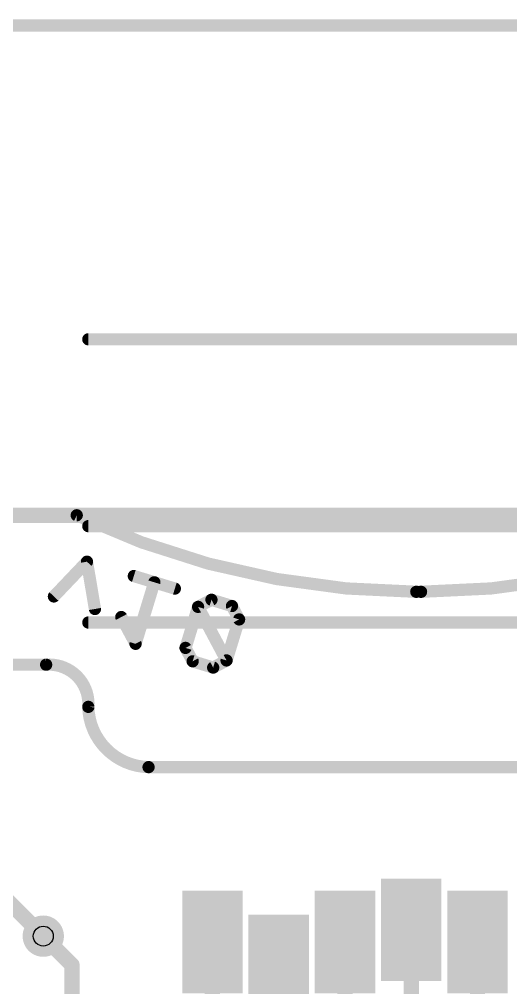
# Model space of a CAD drawing. Extents: x -44 to 63, y -21 to 59.
# Drawn here: x 7.54 to 15.7, y 42.96 to 59.03 of the extents above; entities that cross this region are included whole.
import ezdxf

# ---------------------------------------------------------------- set-up
doc = ezdxf.new("R2010")
doc.units = 0
for name, color, linetype in [('1', 12, 'CONTINUOUS'), ('16', 132, 'CONTINUOUS'), ('18', 110, 'CONTINUOUS'), ('20', 53, 'CONTINUOUS'), ('21', 41, 'CONTINUOUS'), ('29', 253, 'CONTINUOUS'), ('31', 253, 'CONTINUOUS'), ('44', 253, 'CONTINUOUS'), ('51', 53, 'CONTINUOUS')]:
    doc.layers.add(name, color=color, linetype=linetype)

# ---------------------------------------------------------------- blocks, each defined once
blk = doc.blocks.new('RECT')
blk.add_solid([(-0.5, -0.5), (0.5, -0.5), (-0.5, 0.5), (0.5, 0.5)])
blk = doc.blocks.new('ROUNDV')
at = {"const_width": 0.5}
blk.add_lwpolyline([(0, -0.25, 1), (0, 0.25, 1), (0, -0.25)], format="xyb", dxfattribs=at)

msp = doc.modelspace()

# ---------------------------------------------------------------- linework, layer by layer
at = {"layer": '1', "const_width": 0.254}
for points in [[(25.4, 50.8), (0, 50.8)], [(7.9375, 43.815), (7.3025, 44.45)], [(14.045, 43.92), (14.045, 31.9925)], [(10.745, 43.72), (10.745, 41.5425)], [(12.945, 43.72), (12.945, 39.4563)], [(15.145, 37.0838), (15.145, 43.72)], [(11.845, 43.32), (11.845, 40.1025)]]:
    msp.add_lwpolyline(points, dxfattribs=at)
at = {"layer": '1', "const_width": 0.127}
for points in [[(14.1085, 43.92, 1), (13.9815, 43.92)], [(7.8926, 43.7701, 1), (7.9824, 43.8599)], [(10.8085, 43.72, 1), (10.6815, 43.72)], [(13.0085, 43.72, 1), (12.8815, 43.72)], [(15.2085, 43.72, 1), (15.0815, 43.72)], [(11.9085, 43.32, 1), (11.7815, 43.32)]]:
    msp.add_lwpolyline(points, format="xyb", dxfattribs=at)
at = {"layer": '16'}
for points, const_width in [([(0, 50.8), (25.4, 50.8)], 0.254), ([(8.1143, 49.4527), (8.6628, 50.0293)], 0.2032), ([(8.6628, 50.0293), (8.7951, 49.2446)], 0.2032), ([(9.4408, 49.7915), (10.1215, 49.5834)], 0.2032), ([(9.4689, 48.6664), (9.7811, 49.6874)], 0.2032), ([(10.7292, 49.3976), (10.507, 49.2794)], 0.2032), ([(11.0696, 49.2935), (10.7292, 49.3976)], 0.2032), ([(10.507, 49.2794), (10.2989, 48.5987)], 0.2032), ([(10.507, 49.2794), (10.9796, 48.3906)], 0.2032), ([(11.1877, 49.0713), (11.0696, 49.2935)], 0.2032), ([(9.2326, 49.1108), (9.4689, 48.6664)], 0.2032), ([(10.9796, 48.3906), (11.1877, 49.0713)], 0.2032), ([(10.2989, 48.5987), (10.4171, 48.3765)], 0.2032), ([(10.4171, 48.3765), (10.7574, 48.2724)], 0.2032), ([(10.7574, 48.2724), (10.9796, 48.3906)], 0.2032), ([(8.4138, 43.3388), (7.9375, 43.815)], 0.254), ([(8.4138, 35.6394), (8.4138, 43.3388)], 0.254)]:
    msp.add_lwpolyline(points, dxfattribs=dict(at, const_width=const_width))
for points, const_width in [([(8.7129, 50.0378, 1), (8.6127, 50.0209)], 0.1016), ([(8.6996, 49.9943, 1), (8.626, 50.0643)], 0.1016), ([(9.4556, 49.8401, 1), (9.4259, 49.7429)], 0.1016), ([(9.8297, 49.6726, 1), (9.7325, 49.7023)], 0.1016), ([(10.1066, 49.5348, 1), (10.1363, 49.6319)], 0.1016), ([(8.0775, 49.4877, 1), (8.1512, 49.4177)], 0.1016), ([(10.7441, 49.4461, 1), (10.7144, 49.349)], 0.1016), ([(10.7531, 49.3527, 1), (10.7054, 49.4424)], 0.1016), ([(10.5519, 49.3033, 1), (10.4622, 49.2556)], 0.1016), ([(10.4832, 49.3243, 1), (10.5309, 49.2346)], 0.1016), ([(10.5556, 49.2646, 1), (10.4585, 49.2943)], 0.1016), ([(11.1144, 49.3173, 1), (11.0247, 49.2696)], 0.1016), ([(11.0547, 49.2449, 1), (11.0844, 49.3421)], 0.1016), ([(8.745, 49.2361, 1), (8.8451, 49.253)], 0.1016), ([(9.2775, 49.1346, 1), (9.1878, 49.0869)], 0.1016), ([(11.2363, 49.0564, 1), (11.1392, 49.0861)], 0.1016), ([(11.1429, 49.0474, 1), (11.2326, 49.0951)], 0.1016), ([(9.4204, 48.6812, 1), (9.5175, 48.6515)], 0.1016), ([(9.4241, 48.6425, 1), (9.5138, 48.6902)], 0.1016), ([(10.3438, 48.6225, 1), (10.2541, 48.5749)], 0.1016), ([(10.2503, 48.6136, 1), (10.3475, 48.5838)], 0.1016), ([(10.4319, 48.4251, 1), (10.4022, 48.3279)], 0.1016), ([(10.3722, 48.3526, 1), (10.4619, 48.4003)], 0.1016), ([(10.7336, 48.3173, 1), (10.7813, 48.2276)], 0.1016), ([(10.7426, 48.2239, 1), (10.7723, 48.321)], 0.1016), ([(10.931, 48.4054, 1), (11.0282, 48.3757)], 0.1016), ([(10.9348, 48.3667, 1), (11.0245, 48.4144)], 0.1016), ([(11.0035, 48.3457, 1), (10.9558, 48.4354)], 0.1016), ([(7.9824, 43.8599, 1), (7.8926, 43.7701)], 0.127), ([(8.4772, 43.3388, 1), (8.3503, 43.3388)], 0.127), ([(8.3688, 43.2938, 1), (8.4587, 43.3837)], 0.127)]:
    msp.add_lwpolyline(points, format="xyb", dxfattribs=dict(at, const_width=const_width))
at = {"layer": '20', "const_width": 0.2032}
for points in [[(0, 50.8), (8.4931, 50.8)], [(14.1288, 49.53), (14.2081, 49.53)]]:
    msp.add_lwpolyline(points, dxfattribs=at)
at = {"layer": '20'}
for points, const_width in [([(8.4931, 50.8, 0.1092), (14.1288, 49.53)], 0.2032), ([(8.5147, 50.846, 1), (8.4715, 50.754)], 0.1016), ([(8.4931, 50.7492, 1), (8.4931, 50.8508)], 0.1016), ([(14.2081, 49.53, 0.1092), (19.8438, 50.8)], 0.2032), ([(14.1288, 49.5808, 1), (14.1288, 49.4792)], 0.1016), ([(14.1285, 49.4792, 1), (14.129, 49.5808)], 0.1016), ([(14.2079, 49.5808, 1), (14.2083, 49.4792)], 0.1016), ([(14.2081, 49.4792, 1), (14.2081, 49.5808)], 0.1016)]:
    msp.add_lwpolyline(points, format="xyb", dxfattribs=dict(at, const_width=const_width))
at = {"layer": '21', "const_width": 0.2032}
for points in [[(7.985, 48.32), (7.185, 48.32)], [(9.685, 46.62), (18.085, 46.62)]]:
    msp.add_lwpolyline(points, dxfattribs=at)
at = {"layer": '21'}
for points, const_width in [([(8.685, 47.62, 0.4599), (7.985, 48.32)], 0.2032), ([(7.9811, 48.3707, 1), (7.9889, 48.2693)], 0.1016), ([(7.985, 48.2692, 1), (7.985, 48.3708)], 0.1016), ([(8.685, 47.62, 0.4), (9.685, 46.62)], 0.2032), ([(8.7358, 47.6212, 1), (8.6342, 47.6188)], 0.1016), ([(8.6343, 47.6239, 1), (8.7357, 47.6161)], 0.1016), ([(9.685, 46.6708, 1), (9.685, 46.5692)], 0.1016), ([(9.6838, 46.5692, 1), (9.6862, 46.6708)], 0.1016)]:
    msp.add_lwpolyline(points, format="xyb", dxfattribs=dict(at, const_width=const_width))
at = {"layer": '44'}
msp.add_circle((7.9375, 43.815), 0.1651, dxfattribs=at)
at = {"layer": '51', "const_width": 0.2032}
for points in [[(0.635, 58.928), (24.765, 58.928)], [(19.685, 53.72), (8.685, 53.72)], [(19.685, 50.62), (8.685, 50.62)], [(8.685, 49.02), (19.685, 49.02)]]:
    msp.add_lwpolyline(points, dxfattribs=at)
at = {"layer": '51', "const_width": 0.1016}
for points in [[(8.685, 53.7708, 1), (8.685, 53.6692)], [(8.685, 50.6708, 1), (8.685, 50.5692)], [(8.685, 49.0708, 1), (8.685, 48.9692)]]:
    msp.add_lwpolyline(points, format="xyb", dxfattribs=at)

# ---------------------------------------------------------------- block references
at = {"layer": '1', "xscale": 0.8, "yscale": 1.5}
for p in [(14.045, 43.92), (10.745, 43.72), (12.945, 43.72), (15.145, 43.72), (11.845, 43.32)]:
    msp.add_blockref('RECT', p, dxfattribs=at)
at = {"layer": '18', "xscale": 0.6858, "yscale": 0.6858}
msp.add_blockref('ROUNDV', (7.9375, 43.815), dxfattribs=at)
msp.add_blockref('ROUNDV', (7.9375, 43.815), dxfattribs=at)
at = {"layer": '29', "xscale": 1.0032, "yscale": 1.7032}
for p in [(14.045, 43.92), (10.745, 43.72), (12.945, 43.72), (15.145, 43.72), (11.845, 43.32)]:
    msp.add_blockref('RECT', p, dxfattribs=at)
at = {"layer": '31', "xscale": 0.8, "yscale": 1.5}
for p in [(14.045, 43.92), (10.745, 43.72), (12.945, 43.72), (15.145, 43.72), (11.845, 43.32)]:
    msp.add_blockref('RECT', p, dxfattribs=at)

doc.saveas('drawing.dxf')
